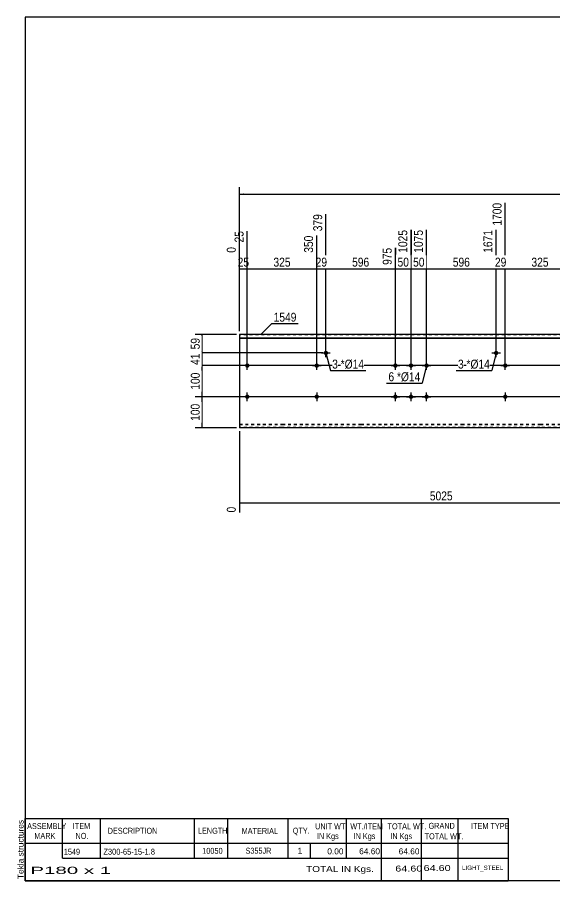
# Model space of a CAD drawing. Header units: millimetres. Extents: x -71 to 331, y -160 to 117.
# Drawn here: x -71.3 to 101.1, y -160.3 to 116.8 of the extents above; entities that cross this region are included whole.
import ezdxf

# ---------------------------------------------------------------- set-up
doc = ezdxf.new("R2010")
doc.units = ezdxf.units.MM
doc.linetypes.add('DXK_LINE_DOT1', pattern=[1.8814, 0.9407, -0.9407])
doc.styles.add('Arial', font='ARIAL.TTF', dxfattribs={"height": 0.2})
doc.styles.add('Arial Narrow', font='ARIALN.TTF', dxfattribs={"height": 0.2})

# ---------------------------------------------------------------- blocks, each defined once
blk = doc.blocks.new('Unknown-627191733-2146')
at = {"color": 5, "linetype": 'Continuous'}
for p, q in [((331.25, 116.75), (-68.75, 116.75)), ((-68.75, 116.75), (-68.75, -160.25)), ((331.25, -160.25), (331.25, 116.75)), ((-68.75, -160.25), (331.25, -160.25))]:
    blk.add_line(p, q, dxfattribs=at)
at = {"color": 174, "linetype": 'Continuous', "style": 'Arial'}
blk.add_text('Tekla structures', height=1.9102, rotation=90, dxfattribs=at).set_placement((-69.25, -159.75))
blk = doc.blocks.new('Part-627191733-1218 - 1203')
at = {"color": 2, "linetype": 'Continuous'}
for p, q in [((0, 15), (0, -15)), ((13.6, 15), (0, 15)), ((0, 13.94), (13.6, 13.94)), ((38.82, 15), (13.7, 15)), ((13.7, 13.94), (38.82, 13.94)), ((71.11, 15), (38.92, 15)), ((38.92, 13.94), (71.11, 13.94)), ((96.33, 15), (71.21, 15)), ((71.21, 13.94), (96.33, 13.94)), ((118.63, 15), (96.43, 15)), ((96.43, 13.94), (118.63, 13.94)), ((140.13, 15), (118.73, 15)), ((118.73, 13.94), (140.13, 13.94)), ((162.42, 15), (140.23, 15)), ((140.23, 13.94), (162.42, 13.94)), ((188.43, 15), (162.52, 15)), ((162.52, 13.94), (188.43, 13.94)), ((220.72, 15), (188.53, 15)), ((188.53, 13.94), (220.72, 13.94)), ((246.73, 15), (220.82, 15)), ((220.82, 13.94), (246.73, 13.94)), ((260.43, 15), (246.83, 15)), ((246.83, 13.94), (260.43, 13.94)), ((260.43, 13.94), (260.43, 15)), ((260.43, -15), (260.43, 13.94)), ((0, 13.81), (13.6, 13.81)), ((13.7, 13.81), (38.82, 13.81)), ((38.92, 13.81), (71.11, 13.81)), ((71.21, 13.81), (96.33, 13.81)), ((96.43, 13.81), (118.63, 13.81)), ((118.73, 13.81), (140.13, 13.81)), ((140.23, 13.81), (162.42, 13.81)), ((162.52, 13.81), (188.43, 13.81)), ((188.53, 13.81), (220.72, 13.81)), ((220.82, 13.81), (246.73, 13.81)), ((246.83, 13.81), (260.43, 13.81)), ((13.6, -15), (0, -15)), ((38.82, -15), (13.7, -15)), ((71.11, -15), (38.92, -15)), ((96.33, -15), (71.21, -15)), ((118.63, -15), (96.43, -15)), ((140.13, -15), (118.73, -15)), ((162.42, -15), (140.23, -15)), ((188.43, -15), (162.52, -15)), ((220.72, -15), (188.53, -15)), ((246.73, -15), (220.82, -15)), ((260.43, -15), (246.83, -15))]:
    blk.add_line(p, q, dxfattribs=at)
at = {"color": 7, "linetype": 'DXK_LINE_DOT1'}
for p, q in [((13.6, 14.82), (0, 14.82)), ((38.82, 14.82), (13.7, 14.82)), ((71.11, 14.82), (38.92, 14.82)), ((96.33, 14.82), (71.21, 14.82)), ((118.63, 14.82), (96.43, 14.82)), ((140.13, 14.82), (118.73, 14.82)), ((162.42, 14.82), (140.23, 14.82)), ((188.43, 14.82), (162.52, 14.82)), ((220.72, 14.82), (188.53, 14.82)), ((246.73, 14.82), (220.82, 14.82)), ((260.43, 14.82), (246.83, 14.82)), ((0, -13.81), (13.6, -13.81)), ((13.7, -13.81), (38.82, -13.81)), ((38.92, -13.81), (71.11, -13.81)), ((71.21, -13.81), (96.33, -13.81)), ((96.43, -13.81), (118.63, -13.81)), ((118.73, -13.81), (140.13, -13.81)), ((140.23, -13.81), (162.42, -13.81)), ((162.52, -13.81), (188.43, -13.81)), ((188.53, -13.81), (220.72, -13.81)), ((220.82, -13.81), (246.73, -13.81)), ((246.83, -13.81), (260.43, -13.81)), ((0, -13.94), (13.6, -13.94)), ((13.6, -14.82), (0, -14.82)), ((13.7, -13.94), (38.82, -13.94)), ((38.82, -14.82), (13.7, -14.82)), ((38.92, -13.94), (71.11, -13.94)), ((71.11, -14.82), (38.92, -14.82)), ((71.21, -13.94), (96.33, -13.94)), ((96.33, -14.82), (71.21, -14.82)), ((96.43, -13.94), (118.63, -13.94)), ((118.63, -14.82), (96.43, -14.82)), ((118.73, -13.94), (140.13, -13.94)), ((140.13, -14.82), (118.73, -14.82)), ((140.23, -13.94), (162.42, -13.94)), ((162.42, -14.82), (140.23, -14.82)), ((162.52, -13.94), (188.43, -13.94)), ((188.43, -14.82), (162.52, -14.82)), ((188.53, -13.94), (220.72, -13.94)), ((220.72, -14.82), (188.53, -14.82)), ((220.82, -13.94), (246.73, -13.94)), ((246.73, -14.82), (220.82, -14.82)), ((246.83, -13.94), (260.43, -13.94)), ((260.43, -14.82), (246.83, -14.82))]:
    blk.add_line(p, q, dxfattribs=at)
blk = doc.blocks.new('Bolt-627191733-1219 - 1203')
at = {"linetype": 'Continuous'}
blk.add_hatch(color=3, dxfattribs=at).paths.add_polyline_path([(27.02, 9.05, -1), (28.42, 9.05, -1)])
at = {"color": 3, "linetype": 'Continuous'}
for p, q in [((26.32, 9.05), (29.12, 9.05)), ((27.72, 7.65), (27.72, 10.45))]:
    blk.add_line(p, q, dxfattribs=at)
blk = doc.blocks.new('Bolt-627191733-1220 - 1203')
at = {"linetype": 'Continuous'}
blk.add_hatch(color=3, dxfattribs=at).paths.add_polyline_path([(81.61, 9.05, -1), (83.01, 9.05, -1)])
at = {"color": 3, "linetype": 'Continuous'}
for p, q in [((80.91, 9.05), (83.71, 9.05)), ((82.31, 7.65), (82.31, 10.45))]:
    blk.add_line(p, q, dxfattribs=at)
blk = doc.blocks.new('Bolt-627191733-1221 - 1203')
at = {"linetype": 'Continuous'}
blk.add_hatch(color=3, dxfattribs=at).paths.add_polyline_path([(25.49, -5, -1), (24.09, -5, -1)])
at = {"color": 3, "linetype": 'Continuous'}
for p, q in [((26.19, -5), (23.39, -5)), ((24.79, -3.6), (24.79, -6.4))]:
    blk.add_line(p, q, dxfattribs=at)
blk = doc.blocks.new('Bolt-627191733-1222 - 1203')
at = {"linetype": 'Continuous'}
for points in [[(49.31, 5, -1), (50.71, 5, -1)], [(54.31, 5, -1), (55.71, 5, -1)], [(59.31, 5, -1), (60.71, 5, -1)], [(49.31, -5, -1), (50.71, -5, -1)], [(54.31, -5, -1), (55.71, -5, -1)], [(59.31, -5, -1), (60.71, -5, -1)]]:
    blk.add_hatch(color=3, dxfattribs=at).paths.add_polyline_path(points)
at = {"color": 3, "linetype": 'Continuous'}
for p, q in [((50.01, 3.6), (50.01, 6.4)), ((55.01, 3.6), (55.01, 6.4)), ((60.01, 3.6), (60.01, 6.4)), ((48.61, 5), (51.41, 5)), ((53.61, 5), (56.41, 5)), ((58.61, 5), (61.41, 5)), ((48.61, -5), (51.41, -5)), ((50.01, -6.4), (50.01, -3.6)), ((53.61, -5), (56.41, -5)), ((55.01, -6.4), (55.01, -3.6)), ((58.61, -5), (61.41, -5)), ((60.01, -6.4), (60.01, -3.6))]:
    blk.add_line(p, q, dxfattribs=at)
blk = doc.blocks.new('Bolt-627191733-1229 - 1203')
at = {"linetype": 'Continuous'}
blk.add_hatch(color=3, dxfattribs=at).paths.add_polyline_path([(24.09, 5, -1), (25.49, 5, -1)])
at = {"color": 3, "linetype": 'Continuous'}
for p, q in [((24.79, 3.6), (24.79, 6.4)), ((23.39, 5), (26.19, 5))]:
    blk.add_line(p, q, dxfattribs=at)
blk = doc.blocks.new('Bolt-627191733-1234 - 1203')
at = {"linetype": 'Continuous'}
blk.add_hatch(color=3, dxfattribs=at).paths.add_polyline_path([(84.54, 5, -1), (85.94, 5, -1)])
at = {"color": 3, "linetype": 'Continuous'}
for p, q in [((85.24, 3.6), (85.24, 6.4)), ((83.84, 5), (86.64, 5))]:
    blk.add_line(p, q, dxfattribs=at)
blk = doc.blocks.new('Bolt-627191733-1235 - 1203')
at = {"linetype": 'Continuous'}
blk.add_hatch(color=3, dxfattribs=at).paths.add_polyline_path([(85.94, -5, -1), (84.54, -5, -1)])
at = {"color": 3, "linetype": 'Continuous'}
for p, q in [((86.64, -5), (83.84, -5)), ((85.24, -3.6), (85.24, -6.4))]:
    blk.add_line(p, q, dxfattribs=at)
blk = doc.blocks.new('Bolt-627191733-1236 - 1203')
at = {"linetype": 'Continuous'}
for points in [[(1.8, 5, -1), (3.2, 5, -1)], [(106.83, 5, -1), (108.23, 5, -1)]]:
    blk.add_hatch(color=3, dxfattribs=at).paths.add_polyline_path(points)
at = {"color": 3, "linetype": 'Continuous'}
for p, q in [((2.5, 3.6), (2.5, 6.4)), ((107.53, 3.6), (107.53, 6.4)), ((3.9, 5), (1.1, 5)), ((108.93, 5), (106.13, 5))]:
    blk.add_line(p, q, dxfattribs=at)
blk = doc.blocks.new('Bolt-627191733-1237 - 1203')
at = {"linetype": 'Continuous'}
for points in [[(1.8, -5, -1), (3.2, -5, -1)], [(106.83, -5, -1), (108.23, -5, -1)]]:
    blk.add_hatch(color=3, dxfattribs=at).paths.add_polyline_path(points)
at = {"color": 3, "linetype": 'Continuous'}
for p, q in [((3.9, -5), (1.1, -5)), ((2.5, -6.4), (2.5, -3.6)), ((108.93, -5), (106.13, -5)), ((107.53, -6.4), (107.53, -3.6))]:
    blk.add_line(p, q, dxfattribs=at)
blk = doc.blocks.new('StraightDimension-627191733-1336 - 1203')
at = {"linetype": 'Continuous'}
blk.add_hatch(color=7, dxfattribs=at).paths.add_polyline_path([(80.81, 36.25), (82.31, 36), (80.81, 35.75)])
at = {"color": 7, "linetype": 'Continuous'}
for p, q in [((60.01, 6), (60.01, 48.51)), ((82.31, 10.05), (82.31, 48.51)), ((60.01, 36), (82.31, 36))]:
    blk.add_line(p, q, dxfattribs=at)
at = {"color": 0, "linetype": 'Continuous'}
blk.add_wipeout([(81.71, 49.11), (77.51, 49.11), (77.51, 40.6), (81.71, 40.6)], dxfattribs=at)
at = {"color": 0}
blk.add_wipeout([(74.5, 36.15), (74.5, 40.35), (67.82, 40.35), (67.82, 36.15)], dxfattribs=at)
at = {"color": 3, "linetype": 'Continuous', "style": 'Arial Narrow'}
blk.add_text('1671', height=2.863, rotation=90.0002, dxfattribs=at).set_placement((81.11, 41.2))
at = {"color": 3, "style": 'Arial Narrow'}
blk.add_text('596', height=2.863, dxfattribs=at).set_placement((68.42, 36.75))
blk = doc.blocks.new('StraightDimension-627191733-1342 - 1203')
at = {"linetype": 'Continuous'}
blk.add_hatch(color=7, dxfattribs=at).paths.add_polyline_path([(1, 36.25), (2.5, 36), (1, 35.75)])
at = {"color": 7, "linetype": 'Continuous'}
for p, q in [((2.5, 6), (2.5, 48.16)), ((0, 16), (0, 43.03)), ((0, 36), (2.5, 36))]:
    blk.add_line(p, q, dxfattribs=at)
at = {"color": 0, "linetype": 'Continuous'}
blk.add_wipeout([(1.9, 48.76), (-2.3, 48.76), (-2.3, 43.9), (1.9, 43.9)], dxfattribs=at)
at = {"color": 0}
blk.add_wipeout([(3.68, 36.15), (3.68, 40.35), (-1.18, 40.35), (-1.18, 36.15)], dxfattribs=at)
at = {"color": 0, "linetype": 'Continuous'}
blk.add_wipeout([(-0.6, 43.63), (-4.8, 43.63), (-4.8, 40.6), (-0.6, 40.6)], dxfattribs=at)
at = {"color": 3, "linetype": 'Continuous', "style": 'Arial Narrow'}
for s, height, p in [('25', 2.863, (1.3, 44.5)), ('0', 2.86, (-1.2, 41.2))]:
    blk.add_text(s, height=height, rotation=90.0002, dxfattribs=at).set_placement(p)
at = {"color": 3, "style": 'Arial Narrow'}
blk.add_text('25', height=2.863, dxfattribs=at).set_placement((-0.58, 36.75))
blk = doc.blocks.new('StraightDimension-627191733-1290 - 1203')
at = {"linetype": 'Continuous'}
blk.add_hatch(color=7, dxfattribs=at).paths.add_polyline_path([(127.93, -38.75), (129.43, -39), (127.93, -39.25)])
at = {"color": 7, "linetype": 'Continuous'}
for p, q in [((129.43, -6), (129.43, -47.61)), ((0, -16), (0, -42.13)), ((0, -39), (129.43, -39))]:
    blk.add_line(p, q, dxfattribs=at)
at = {"color": 0}
blk.add_wipeout([(68.97, -38.85), (68.97, -34.65), (60.46, -34.65), (60.46, -38.85)], dxfattribs=at)
at = {"color": 0, "linetype": 'Continuous'}
for points in [[(-0.6, -39.7), (-4.8, -39.7), (-4.8, -42.73), (-0.6, -42.73)], [(128.83, -39.7), (124.63, -39.7), (124.63, -48.21), (128.83, -48.21)]]:
    blk.add_wipeout(points, dxfattribs=at)
at = {"color": 3, "style": 'Arial Narrow'}
blk.add_text('5025', height=2.863, dxfattribs=at).set_placement((61.06, -38.25))
at = {"color": 3, "linetype": 'Continuous', "style": 'Arial Narrow'}
for s, height, p in [('0', 2.86, (-1.2, -42.13)), ('5025', 2.863, (128.23, -47.61))]:
    blk.add_text(s, height=height, rotation=90.0002, dxfattribs=at).set_placement(p)
blk = doc.blocks.new('StraightDimension-627191733-1383 - 1203')
at = {"linetype": 'Continuous'}
for points in [[(-12.25, 3.5), (-12, 5), (-11.75, 3.5)], [(-11.75, -3.5), (-12, -5), (-12.25, -3.5)]]:
    blk.add_hatch(color=7, dxfattribs=at).paths.add_polyline_path(points)
at = {"color": 7, "linetype": 'Continuous'}
for p, q in [((150.32, 5), (-14.25, 5)), ((-12, -5), (-12, 5)), ((150.32, -5), (-14.25, -5))]:
    blk.add_line(p, q, dxfattribs=at)
at = {"color": 0}
blk.add_wipeout([(-12.15, 3.34), (-16.35, 3.34), (-16.35, -3.34), (-12.15, -3.34)], dxfattribs=at)
at = {"color": 3, "style": 'Arial Narrow'}
blk.add_text('100', height=2.863, rotation=90.0002, dxfattribs=at).set_placement((-12.75, -2.74))
blk = doc.blocks.new('StraightDimension-627191733-1381 - 1203')
at = {"linetype": 'Continuous'}
for points in [[(-12.25, 13.5), (-12, 15), (-11.75, 13.5)], [(-11.75, 10.55), (-12, 9.05), (-12.25, 10.55)]]:
    blk.add_hatch(color=7, dxfattribs=at).paths.add_polyline_path(points)
at = {"color": 7, "linetype": 'Continuous'}
for p, q in [((-1, 15), (-14.25, 15)), ((-12, 9.05), (-12, 15)), ((26.72, 9.05), (-14.25, 9.05))]:
    blk.add_line(p, q, dxfattribs=at)
at = {"color": 0}
blk.add_wipeout([(-12.15, 14.45), (-16.35, 14.45), (-16.35, 9.6), (-12.15, 9.6)], dxfattribs=at)
at = {"color": 3, "style": 'Arial Narrow'}
blk.add_text('59', height=2.863, rotation=90.0002, dxfattribs=at).set_placement((-12.75, 10.2))
blk = doc.blocks.new('StraightDimension-627191733-1337 - 1203')
at = {"linetype": 'Continuous'}
blk.add_hatch(color=7, dxfattribs=at).paths.add_polyline_path([(58.51, 36.25), (60.01, 36), (58.51, 35.75)])
at = {"color": 7, "linetype": 'Continuous'}
for p, q in [((55.01, 6), (55.01, 48.51)), ((60.01, 6), (60.01, 48.51)), ((55.01, 36), (60.01, 36))]:
    blk.add_line(p, q, dxfattribs=at)
at = {"color": 0}
blk.add_wipeout([(59.94, 36.15), (59.94, 40.35), (55.09, 40.35), (55.09, 36.15)], dxfattribs=at)
at = {"color": 0, "linetype": 'Continuous'}
blk.add_wipeout([(59.41, 49.11), (55.21, 49.11), (55.21, 40.6), (59.41, 40.6)], dxfattribs=at)
at = {"color": 3, "linetype": 'Continuous', "style": 'Arial Narrow'}
blk.add_text('1075', height=2.863, rotation=90.0002, dxfattribs=at).set_placement((58.81, 41.2))
at = {"color": 3, "style": 'Arial Narrow'}
blk.add_text('50', height=2.863, dxfattribs=at).set_placement((55.69, 36.75))
blk = doc.blocks.new('StraightDimension-627191733-1334 - 1203')
at = {"linetype": 'Continuous'}
blk.add_hatch(color=7, dxfattribs=at).paths.add_polyline_path([(106.03, 36.25), (107.53, 36), (106.03, 35.75)])
at = {"color": 7, "linetype": 'Continuous'}
for p, q in [((85.24, 6), (85.24, 57.21)), ((107.53, 6), (107.53, 44.61)), ((85.24, 36), (107.53, 36))]:
    blk.add_line(p, q, dxfattribs=at)
at = {"color": 0, "linetype": 'Continuous'}
blk.add_wipeout([(106.93, 45.21), (102.73, 45.21), (102.73, 36.7), (106.93, 36.7)], dxfattribs=at)
at = {"color": 0}
blk.add_wipeout([(99.72, 36.15), (99.72, 40.35), (93.04, 40.35), (93.04, 36.15)], dxfattribs=at)
at = {"color": 3, "linetype": 'Continuous', "style": 'Arial Narrow'}
blk.add_text('2025', height=2.863, rotation=90.0002, dxfattribs=at).set_placement((106.33, 37.3))
at = {"color": 3, "style": 'Arial Narrow'}
blk.add_text('325', height=2.863, dxfattribs=at).set_placement((93.64, 36.75))
blk = doc.blocks.new('StraightDimension-627191733-1335 - 1203')
at = {"linetype": 'Continuous'}
blk.add_hatch(color=7, dxfattribs=at).paths.add_polyline_path([(83.74, 36.25), (85.24, 36), (83.74, 35.75)])
at = {"color": 7, "linetype": 'Continuous'}
for p, q in [((85.24, 6), (85.24, 57.21)), ((82.31, 10.05), (82.31, 48.51)), ((82.31, 36), (85.24, 36))]:
    blk.add_line(p, q, dxfattribs=at)
at = {"color": 0, "linetype": 'Continuous'}
blk.add_wipeout([(84.64, 57.81), (80.44, 57.81), (80.44, 49.3), (84.64, 49.3)], dxfattribs=at)
at = {"color": 0}
blk.add_wipeout([(86.2, 36.15), (86.2, 40.35), (81.34, 40.35), (81.34, 36.15)], dxfattribs=at)
at = {"color": 3, "linetype": 'Continuous', "style": 'Arial Narrow'}
blk.add_text('1700', height=2.863, rotation=90.0002, dxfattribs=at).set_placement((84.04, 49.9))
at = {"color": 3, "style": 'Arial Narrow'}
blk.add_text('29', height=2.863, dxfattribs=at).set_placement((81.94, 36.75))
blk = doc.blocks.new('StraightDimension-627191733-1338 - 1203')
at = {"linetype": 'Continuous'}
blk.add_hatch(color=7, dxfattribs=at).paths.add_polyline_path([(53.51, 36.25), (55.01, 36), (53.51, 35.75)])
at = {"color": 7, "linetype": 'Continuous'}
for p, q in [((55.01, 6), (55.01, 48.51)), ((50.01, 6), (50.01, 42.78)), ((50.01, 36), (55.01, 36))]:
    blk.add_line(p, q, dxfattribs=at)
at = {"color": 0}
blk.add_wipeout([(54.94, 36.15), (54.94, 40.35), (50.09, 40.35), (50.09, 36.15)], dxfattribs=at)
at = {"color": 0, "linetype": 'Continuous'}
blk.add_wipeout([(54.41, 49.11), (50.21, 49.11), (50.21, 40.6), (54.41, 40.6)], dxfattribs=at)
at = {"color": 3, "linetype": 'Continuous', "style": 'Arial Narrow'}
blk.add_text('1025', height=2.863, rotation=90.0002, dxfattribs=at).set_placement((53.81, 41.2))
at = {"color": 3, "style": 'Arial Narrow'}
blk.add_text('50', height=2.863, dxfattribs=at).set_placement((50.69, 36.75))
blk = doc.blocks.new('StraightDimension-627191733-1339 - 1203')
at = {"linetype": 'Continuous'}
blk.add_hatch(color=7, dxfattribs=at).paths.add_polyline_path([(48.51, 36.25), (50.01, 36), (48.51, 35.75)])
at = {"color": 7, "linetype": 'Continuous'}
for p, q in [((27.72, 10.05), (27.72, 53.58)), ((50.01, 6), (50.01, 42.78)), ((27.72, 36), (50.01, 36))]:
    blk.add_line(p, q, dxfattribs=at)
at = {"color": 0, "linetype": 'Continuous'}
blk.add_wipeout([(49.41, 43.38), (45.21, 43.38), (45.21, 36.7), (49.41, 36.7)], dxfattribs=at)
at = {"color": 0}
blk.add_wipeout([(42.21, 36.15), (42.21, 40.35), (35.53, 40.35), (35.53, 36.15)], dxfattribs=at)
at = {"color": 3, "linetype": 'Continuous', "style": 'Arial Narrow'}
blk.add_text('975', height=2.863, rotation=90.0002, dxfattribs=at).set_placement((48.81, 37.3))
at = {"color": 3, "style": 'Arial Narrow'}
blk.add_text('596', height=2.863, dxfattribs=at).set_placement((36.13, 36.75))
blk = doc.blocks.new('StraightDimension-627191733-1340 - 1203')
at = {"linetype": 'Continuous'}
blk.add_hatch(color=7, dxfattribs=at).paths.add_polyline_path([(26.22, 36.25), (27.72, 36), (26.22, 35.75)])
at = {"color": 7, "linetype": 'Continuous'}
for p, q in [((27.72, 10.05), (27.72, 53.58)), ((24.79, 6), (24.79, 46.68)), ((24.79, 36), (27.72, 36))]:
    blk.add_line(p, q, dxfattribs=at)
at = {"color": 0, "linetype": 'Continuous'}
blk.add_wipeout([(27.12, 54.18), (22.92, 54.18), (22.92, 47.5), (27.12, 47.5)], dxfattribs=at)
at = {"color": 0}
blk.add_wipeout([(28.69, 36.15), (28.69, 40.35), (23.83, 40.35), (23.83, 36.15)], dxfattribs=at)
at = {"color": 3, "linetype": 'Continuous', "style": 'Arial Narrow'}
blk.add_text('379', height=2.863, rotation=90.0002, dxfattribs=at).set_placement((26.52, 48.1))
at = {"color": 3, "style": 'Arial Narrow'}
blk.add_text('29', height=2.863, dxfattribs=at).set_placement((24.43, 36.75))
blk = doc.blocks.new('StraightDimension-627191733-1341 - 1203')
at = {"linetype": 'Continuous'}
blk.add_hatch(color=7, dxfattribs=at).paths.add_polyline_path([(23.29, 36.25), (24.79, 36), (23.29, 35.75)])
at = {"color": 7, "linetype": 'Continuous'}
for p, q in [((2.5, 6), (2.5, 48.16)), ((24.79, 6), (24.79, 46.68)), ((2.5, 36), (24.79, 36))]:
    blk.add_line(p, q, dxfattribs=at)
at = {"color": 0, "linetype": 'Continuous'}
blk.add_wipeout([(24.19, 47.28), (19.99, 47.28), (19.99, 40.6), (24.19, 40.6)], dxfattribs=at)
at = {"color": 0}
blk.add_wipeout([(16.99, 36.15), (16.99, 40.35), (10.3, 40.35), (10.3, 36.15)], dxfattribs=at)
at = {"color": 3, "linetype": 'Continuous', "style": 'Arial Narrow'}
blk.add_text('350', height=2.863, rotation=90.0002, dxfattribs=at).set_placement((23.59, 41.2))
at = {"color": 3, "style": 'Arial Narrow'}
blk.add_text('325', height=2.863, dxfattribs=at).set_placement((10.9, 36.75))
blk = doc.blocks.new('StraightDimension-627191733-1382 - 1203')
at = {"linetype": 'Continuous'}
for points in [[(-12.25, 7.55), (-12, 9.05), (-11.75, 7.55)], [(-11.75, 6.5), (-12, 5), (-12.25, 6.5)]]:
    blk.add_hatch(color=7, dxfattribs=at).paths.add_polyline_path(points)
at = {"color": 7, "linetype": 'Continuous'}
for p, q in [((26.72, 9.05), (-14.25, 9.05)), ((-12, 5), (-12, 9.05)), ((150.32, 5), (-14.25, 5))]:
    blk.add_line(p, q, dxfattribs=at)
at = {"color": 0}
blk.add_wipeout([(-12.15, 9.45), (-16.35, 9.45), (-16.35, 4.6), (-12.15, 4.6)], dxfattribs=at)
at = {"color": 3, "style": 'Arial Narrow'}
blk.add_text('41', height=2.863, rotation=90.0002, dxfattribs=at).set_placement((-12.75, 5.2))
blk = doc.blocks.new('StraightDimension-627191733-1384 - 1203')
at = {"linetype": 'Continuous'}
for points in [[(-12.25, -6.5), (-12, -5), (-11.75, -6.5)], [(-11.75, -13.5), (-12, -15), (-12.25, -13.5)]]:
    blk.add_hatch(color=7, dxfattribs=at).paths.add_polyline_path(points)
at = {"color": 7, "linetype": 'Continuous'}
for p, q in [((150.32, -5), (-14.25, -5)), ((-12, -15), (-12, -5)), ((-1, -15), (-14.25, -15))]:
    blk.add_line(p, q, dxfattribs=at)
at = {"color": 0}
blk.add_wipeout([(-12.15, -6.66), (-16.35, -6.66), (-16.35, -13.34), (-12.15, -13.34)], dxfattribs=at)
at = {"color": 3, "style": 'Arial Narrow'}
blk.add_text('100', height=2.863, rotation=90.0002, dxfattribs=at).set_placement((-12.75, -12.74))
blk = doc.blocks.new('StraightDimension-627191733-1423 - 1203')
at = {"linetype": 'Continuous'}
for points in [[(1.5, 59.75), (0, 60), (1.5, 60.25)], [(258.93, 60.25), (260.43, 60), (258.93, 59.75)]]:
    blk.add_hatch(color=7, dxfattribs=at).paths.add_polyline_path(points)
at = {"color": 7, "linetype": 'Continuous'}
for p, q in [((0, 16), (0, 62.25)), ((260.43, 16), (260.43, 62.25)), ((0, 60), (260.43, 60))]:
    blk.add_line(p, q, dxfattribs=at)
at = {"color": 0}
blk.add_wipeout([(135.38, 60.15), (135.38, 64.35), (125.04, 64.35), (125.04, 60.15)], dxfattribs=at)
at = {"color": 3, "style": 'Arial Narrow'}
blk.add_text('10050', height=2.863, dxfattribs=at).set_placement((125.64, 60.75))
blk = doc.blocks.new('CBS_BOM-627191733-2218')
at = {"color": 7, "linetype": 'Continuous'}
for p, q in [((-68.78, -148.28), (-68.78, -140.28)), ((-68.78, -140.28), (86.14, -140.28)), ((-56.78, -148.28), (-56.78, -140.28)), ((-44.59, -148.28), (-44.59, -140.28)), ((-14.43, -148.28), (-14.43, -140.28)), ((-3.75, -148.28), (-3.75, -140.28)), ((15.57, -148.28), (15.57, -140.28)), ((34.37, -148.28), (34.37, -140.28)), ((45.58, -148.28), (45.58, -140.28)), ((58.37, -148.28), (58.37, -140.28)), ((70.12, -148.28), (70.12, -140.28)), ((86.14, -140.29), (86.14, -148.27)), ((-68.78, -148.28), (86.14, -148.28)), ((-68.78, -153.08), (-68.78, -148.28)), ((-56.78, -153.08), (-56.78, -148.28)), ((-44.59, -153.08), (-44.59, -148.28)), ((-14.43, -153.08), (-14.43, -148.28)), ((-3.75, -153.08), (-3.75, -148.28)), ((15.57, -153.08), (15.57, -148.28)), ((22.83, -153.08), (22.83, -148.28)), ((34.37, -153.08), (34.37, -148.28)), ((45.58, -153.08), (45.58, -148.28)), ((58.37, -153.08), (58.37, -148.28)), ((70.14, -153.08), (70.14, -148.28)), ((86.14, -148.28), (86.14, -153.08)), ((-68.78, -160.28), (-68.78, -153.1)), ((-56.78, -153.08), (86.14, -153.08)), ((45.58, -160.28), (45.58, -153.1)), ((58.37, -160.28), (58.37, -153.1)), ((70.18, -160.28), (70.18, -153.1)), ((86.14, -153.08), (86.14, -160.28)), ((-68.78, -160.28), (86.14, -160.28))]:
    blk.add_line(p, q, dxfattribs=at)
at = {"color": 3, "linetype": 'Continuous', "style": 'Arial'}
for s, height, width, p in [('ASSEMBLY', 1.91, 0.7, (-68.1, -143.71)), ('ITEM', 1.91, 0.8, (-53.45, -143.71)), ('DESCRIPTION', 1.9102, 0.8, (-42.27, -145.21)), ('LENGTH', 1.91, 0.7, (-13.32, -145.21)), ('MATERIAL', 1.91, 0.8, (0.7, -145.26)), ('QTY.', 1.91, 0.8, (17.09, -145.18)), ('UNIT WT.', 1.91, 0.7, (24.26, -143.78)), ('WT./ITEM', 1.91, 0.7, (35.55, -143.78)), ('TOTAL WT.', 1.91, 0.7, (47.49, -143.78)), ('GRAND', 1.91, 0.8, (60.64, -143.62)), ('ITEM TYPE', 1.91, 0.7, (74.28, -143.7)), ('MARK', 1.91, 0.8, (-65.78, -146.84)), ('NO.', 1.91, 0.8, (-52.6, -146.84)), ('IN Kgs', 1.91, 0.8, (24.84, -146.92)), ('IN Kgs', 1.91, 0.8, (36.59, -146.92)), ('IN Kgs', 1.91, 0.8, (48.38, -146.92)), ('TOTAL WT.', 1.91, 0.7, (59.38, -146.96))]:
    blk.add_text(s, height=height, dxfattribs=dict(at, width=width)).set_placement(p)
at = {"color": 7, "linetype": 'Continuous', "style": 'Arial'}
for s, height, width, p in [('1549', 1.91, 0.8, (-56.32, -151.93)), ('Z300-65-15-1.8', 1.9102, 0.9, (-43.65, -151.93)), ('10050', 1.91, 0.85, (-11.97, -151.65)), ('S355JR', 1.91, 0.8, (1.94, -151.62))]:
    blk.add_text(s, height=height, dxfattribs=dict(at, width=width)).set_placement(p)
for s, p in [('1', (18.66, -151.62)), ('0.00', (28.17, -151.81)), ('64.60', (38.39, -151.78)), ('64.60', (51.06, -151.81))]:
    blk.add_text(s, height=1.91, dxfattribs=at).set_placement(p)
at = {"color": 6, "linetype": 'Continuous', "style": 'Arial'}
for s, height, width, p in [('P180 x 1', 2.292, 2.05, (-67.06, -158.09)), ('TOTAL IN Kgs.', 1.9102, 1.2, (21.38, -157.48)), ('64.60', 1.91, 1.3, (49.97, -157.33)), ('64.60', 1.91, 1.3, (59.04, -157.17))]:
    blk.add_text(s, height=height, dxfattribs=dict(at, width=width)).set_placement(p)
blk.add_text('LIGHT_STEEL', height=1.4135, dxfattribs=at).set_placement((71.39, -156.83))
blk = doc.blocks.new('Mark-627191733-1426 - 1203')
at = {"color": 0}
blk.add_wipeout([(18.27, 19.09), (18.27, 22.09), (10.96, 22.09), (10.96, 19.09)], dxfattribs=at)
blk.add_wipeout([(18.27, 19.09), (18.27, 22.09), (10.96, 22.09), (10.96, 19.09)], dxfattribs=at)
at = {"color": 7, "linetype": 'Continuous'}
for p, q in [((6.82, 14.95), (10.36, 18.49)), ((10.36, 18.49), (18.87, 18.49))]:
    blk.add_line(p, q, dxfattribs=at)
at = {"color": 3, "style": 'Arial Narrow'}
blk.add_text('1549', height=2.863, dxfattribs=at).set_placement((10.96, 19.09))
blk = doc.blocks.new('MarkSet-627191733-1438 - 1203')
at = {"color": 0}
blk.add_wipeout([(31.56, 4.04), (31.56, 7.04), (29.74, 7.04), (29.74, 4.04)], dxfattribs=at)
blk.add_wipeout([(31.56, 4.04), (31.56, 7.04), (29.74, 7.04), (29.74, 4.04)], dxfattribs=at)
at = {"color": 7, "linetype": 'Continuous'}
blk.add_line((27.72, 9.05), (29.14, 3.44), dxfattribs=at)
at = {"color": 0}
blk.add_wipeout([(33.74, 4.04), (33.74, 7.04), (32.46, 7.04), (32.46, 4.04)], dxfattribs=at)
blk.add_wipeout([(33.74, 4.04), (33.74, 7.04), (32.46, 7.04), (32.46, 4.04)], dxfattribs=at)
at = {"color": 3, "style": 'Arial Narrow'}
blk.add_text('3', height=2.86, dxfattribs=at).set_placement((29.74, 4.04))
at = {"color": 0}
blk.add_wipeout([(39.95, 4.04), (39.95, 7.04), (33.74, 7.04), (33.74, 4.04)], dxfattribs=at)
blk.add_wipeout([(39.95, 4.04), (39.95, 7.04), (33.74, 7.04), (33.74, 4.04)], dxfattribs=at)
at = {"color": 7, "linetype": 'Continuous'}
blk.add_line((29.14, 3.44), (40.55, 3.44), dxfattribs=at)
at = {"color": 3, "style": 'Arial Narrow'}
for s, height, p in [('*', 2.86, (32.46, 4.04)), ('Ø14', 2.863, (33.74, 4.04))]:
    blk.add_text(s, height=height, dxfattribs=at).set_placement(p)
blk = doc.blocks.new('MarkSet-627191733-1445 - 1203')
at = {"color": 0}
blk.add_wipeout([(71.9, 4.04), (71.9, 7.04), (70.08, 7.04), (70.08, 4.04)], dxfattribs=at)
blk.add_wipeout([(71.9, 4.04), (71.9, 7.04), (70.08, 7.04), (70.08, 4.04)], dxfattribs=at)
blk.add_wipeout([(74.08, 4.04), (74.08, 7.04), (72.8, 7.04), (72.8, 4.04)], dxfattribs=at)
blk.add_wipeout([(74.08, 4.04), (74.08, 7.04), (72.8, 7.04), (72.8, 4.04)], dxfattribs=at)
at = {"color": 3, "style": 'Arial Narrow'}
blk.add_text('3', height=2.86, dxfattribs=at).set_placement((70.08, 4.04))
at = {"color": 0}
blk.add_wipeout([(80.29, 4.04), (80.29, 7.04), (74.08, 7.04), (74.08, 4.04)], dxfattribs=at)
blk.add_wipeout([(80.29, 4.04), (80.29, 7.04), (74.08, 7.04), (74.08, 4.04)], dxfattribs=at)
at = {"color": 7, "linetype": 'Continuous'}
for p in [(82.31, 9.05), (69.48, 3.44)]:
    blk.add_line(p, (80.89, 3.44), dxfattribs=at)
at = {"color": 3, "style": 'Arial Narrow'}
for s, height, p in [('*', 2.86, (72.8, 4.04)), ('Ø14', 2.863, (74.08, 4.04))]:
    blk.add_text(s, height=height, dxfattribs=at).set_placement(p)
blk = doc.blocks.new('Mark-627191733-1473 - 1203')
at = {"color": 0}
blk.add_wipeout([(49.61, -0.01), (49.61, 2.99), (47.78, 2.99), (47.78, -0.01)], dxfattribs=at)
blk.add_wipeout([(49.61, -0.01), (49.61, 2.99), (47.78, 2.99), (47.78, -0.01)], dxfattribs=at)
blk.add_wipeout([(51.79, -0.01), (51.79, 2.99), (50.51, 2.99), (50.51, -0.01)], dxfattribs=at)
blk.add_wipeout([(51.79, -0.01), (51.79, 2.99), (50.51, 2.99), (50.51, -0.01)], dxfattribs=at)
at = {"color": 3, "style": 'Arial Narrow'}
blk.add_text('6', height=2.86, dxfattribs=at).set_placement((47.78, -0.01))
at = {"color": 0}
blk.add_wipeout([(58, -0.01), (58, 2.99), (51.79, 2.99), (51.79, -0.01)], dxfattribs=at)
blk.add_wipeout([(58, -0.01), (58, 2.99), (51.79, 2.99), (51.79, -0.01)], dxfattribs=at)
at = {"color": 7, "linetype": 'Continuous'}
for p in [(60.01, 5), (47.18, -0.61)]:
    blk.add_line(p, (58.6, -0.61), dxfattribs=at)
at = {"color": 3, "style": 'Arial Narrow'}
for s, height, p in [('*', 2.86, (50.51, -0.01)), ('Ø14', 2.863, (51.79, -0.01))]:
    blk.add_text(s, height=height, dxfattribs=at).set_placement(p)

msp = doc.modelspace()

# ---------------------------------------------------------------- block references
for name in ['Unknown-627191733-2146', 'Part-627191733-1218 - 1203', 'Bolt-627191733-1219 - 1203', 'Bolt-627191733-1220 - 1203', 'Bolt-627191733-1236 - 1203', 'Bolt-627191733-1229 - 1203', 'Bolt-627191733-1222 - 1203', 'Bolt-627191733-1234 - 1203', 'Bolt-627191733-1237 - 1203', 'Bolt-627191733-1221 - 1203', 'Bolt-627191733-1235 - 1203', 'CBS_BOM-627191733-2218']:
    msp.add_blockref(name, (0, 0))

# ---------------------------------------------------------------- next in the draw order: block references
for name in ['StraightDimension-627191733-1342 - 1203', 'StraightDimension-627191733-1336 - 1203', 'StraightDimension-627191733-1290 - 1203']:
    msp.add_blockref(name, (0, 0))

# ---------------------------------------------------------------- next in the draw order: block references
for name in ['StraightDimension-627191733-1381 - 1203', 'StraightDimension-627191733-1383 - 1203']:
    msp.add_blockref(name, (0, 0))

# ---------------------------------------------------------------- next in the draw order: block references
for name in ['StraightDimension-627191733-1334 - 1203', 'StraightDimension-627191733-1337 - 1203', 'StraightDimension-627191733-1384 - 1203']:
    msp.add_blockref(name, (0, 0))

# ---------------------------------------------------------------- next in the draw order: block references
for name in ['StraightDimension-627191733-1335 - 1203', 'StraightDimension-627191733-1338 - 1203']:
    msp.add_blockref(name, (0, 0))

# ---------------------------------------------------------------- next in the draw order: block references
msp.add_blockref('StraightDimension-627191733-1339 - 1203', (0, 0))

# ---------------------------------------------------------------- next in the draw order: block references
msp.add_blockref('StraightDimension-627191733-1340 - 1203', (0, 0))

# ---------------------------------------------------------------- next in the draw order: block references
msp.add_blockref('StraightDimension-627191733-1341 - 1203', (0, 0))

# ---------------------------------------------------------------- next in the draw order: block references
for name in ['StraightDimension-627191733-1423 - 1203', 'StraightDimension-627191733-1382 - 1203']:
    msp.add_blockref(name, (0, 0))

# ---------------------------------------------------------------- next in the draw order: block references
for name in ['Mark-627191733-1426 - 1203', 'MarkSet-627191733-1438 - 1203', 'MarkSet-627191733-1445 - 1203', 'Mark-627191733-1473 - 1203']:
    msp.add_blockref(name, (0, 0))

doc.saveas('drawing.dxf')
